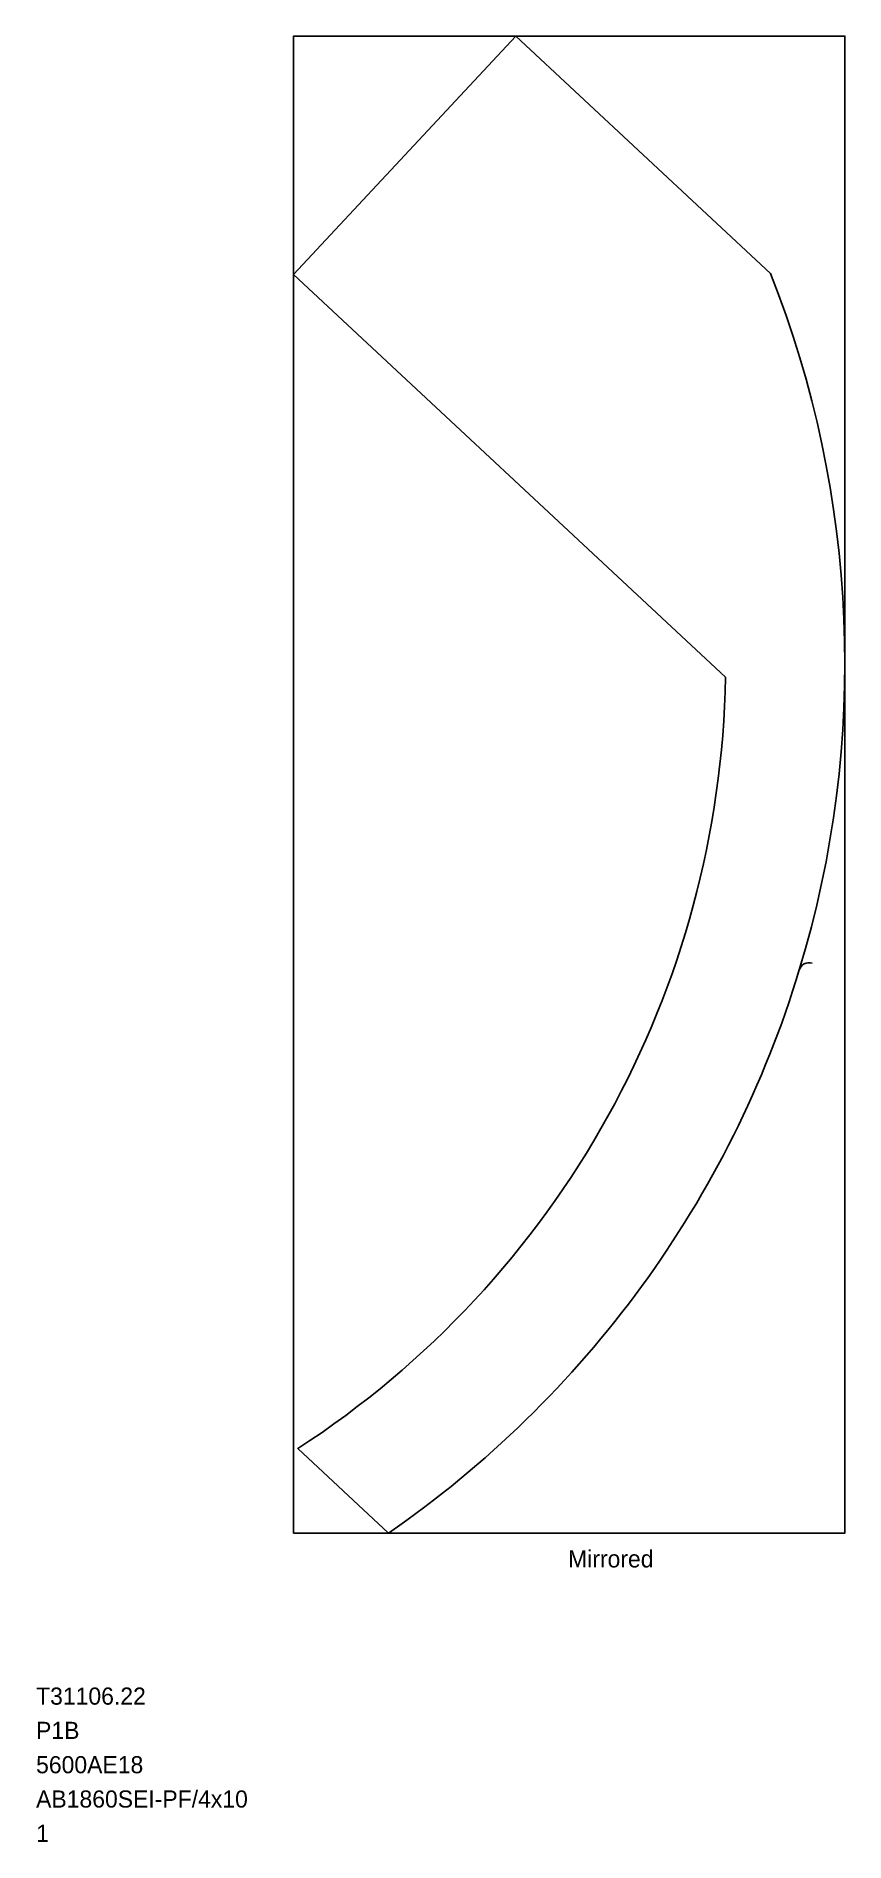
# Model space of a CAD drawing. Header units: metres. Extents: x -7.5 to 16.1, y -9 to 43.6.
import ezdxf

# ---------------------------------------------------------------- set-up
doc = ezdxf.new("R2010")
doc.units = ezdxf.units.M

msp = doc.modelspace()

# ---------------------------------------------------------------- linework, layer by layer
at = {"layer": 'BORDER_Z0P04', "color": 7}
msp.add_lwpolyline([(0, 0), (0, 43.6413), (16.0637, 43.6413), (16.0637, 0)], close=True, dxfattribs=at)
at = {"layer": 'ROUTE_Z0P25LT130RAMP', "color": 3}
msp.add_lwpolyline([(15.111338, 16.617675, 0.414213562), (14.737188, 16.417645, -0.169409314), (2.765165, -0.000029), (0.123867, 2.463828, 0.249459435), (12.585952, 24.954062), (0, 36.694499), (6.48012, 43.6413), (13.900311, 36.719592, -0.169409314), (14.737188, 16.417645)], format="xyb", dxfattribs=at)

# ---------------------------------------------------------------- texts
at = {"layer": 'DESCRIPTION', "color": 1}
msp.add_text('P1B', height=0.5, dxfattribs=at).set_placement((-7.5, -6))
at = {"layer": 'FILENAME', "color": 1}
msp.add_text('5600AE18', height=0.5, dxfattribs=at).set_placement((-7.5, -7))
at = {"layer": 'ITEMNUMBER', "color": 1}
msp.add_text('T31106.22', height=0.5, dxfattribs=at).set_placement((-7.5, -5))
at = {"layer": 'MATERIALNAME', "color": 1}
msp.add_text('AB1860SEI-PF/4x10', height=0.5, dxfattribs=at).set_placement((-7.5, -8))
at = {"layer": 'Qty', "color": 1}
msp.add_text('1', height=0.5, dxfattribs=at).set_placement((-7.5, -9))
at = {"layer": 'RUNFIELD', "color": 1}
msp.add_text('Mirrored', height=0.5, dxfattribs=at).set_placement((8, -1))

doc.saveas('drawing.dxf')
